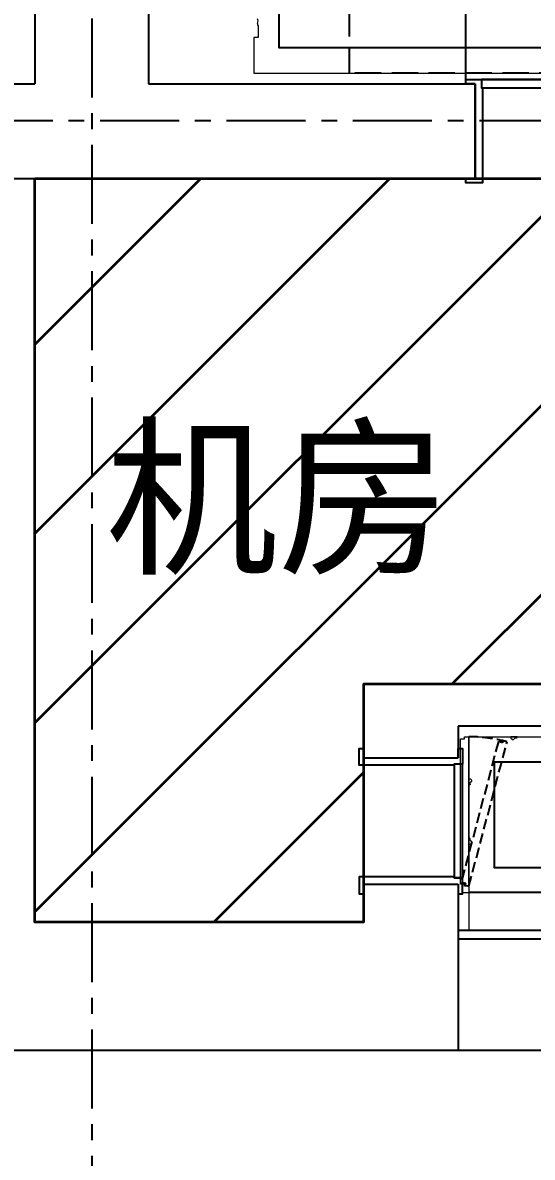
# Model space of a CAD drawing. Header units: millimetres. Extents: x -6033 to 120673, y -816267322945 to 90533.
# Drawn here: x 48032 to 50451, y 61293 to 66680 of the extents above; entities that cross this region are included whole.
import ezdxf
from ezdxf.enums import TextEntityAlignment as Align

# ---------------------------------------------------------------- set-up
doc = ezdxf.new("R2010")
doc.units = ezdxf.units.MM
doc.linetypes.add('I-AR$0$CENTER', pattern=[2, 1.25, -0.25, 0.25, -0.25])
doc.linetypes.add('I-PLAN$0$DASH', pattern=[0.35, 0.25, -0.1])
for name, color, linetype in [('I-AR$0$D-BASE-WALL', 4, 'Continuous'), ('I-AR$0$I-stairs', 2, 'Continuous'), ('I-AR$0$ID-TEXT-HEADING-3', 3, 'Continuous'), ('I-AR$0$I—平面—装饰面层线a', 4, 'Continuous'), ('I-AR$0$I—平面—门', 1, 'Continuous'), ('I-CEILING$0$I-RCP', 2, 'Continuous'), ('I-CEILING$0$I-RCP-AIR', 64, 'Continuous'), ('I-PLAN$0$I-PL-DOOR', 2, 'Continuous'), ('I-PLAN$0$I-PL-FURN', 1, 'I-PLAN$0$DASH')]:
    doc.layers.add(name, color=color, linetype=linetype)
for name, color, linetype, lineweight in [('I-AR$0$GZET_COL_GRID_1-200_轴线', 8, 'I-AR$0$CENTER', 25), ('I-AR$0$I-SCOPE', 252, 'Continuous', 35), ('I-PLAN$0$I-PL-WALL-FHINISH', 73, 'Continuous', 13)]:
    doc.layers.add(name, color=color, linetype=linetype, lineweight=lineweight)
doc.styles.add('I-AR$0$MtXpl_', font='SimSun.ttf')
doc.styles.add('I-CEILING$0$黑体', font='simhei.ttf', dxfattribs={"height": 600})

# ---------------------------------------------------------------- blocks, each defined once
blk = doc.blocks.new('I-AR$0$海龙_1211170131')
at = {"layer": 'I-AR$0$GZET_COL_GRID_1-200_轴线', "ltscale": 300}
for p, q in [((48135, 86275), (48135, 59995)), ((-2225, 65990), (116415, 65990))]:
    blk.add_line(p, q, dxfattribs=at)
blk = doc.blocks.new('*U291')
for points in [[(-1125, 470), (-1170, 470), (-1170, 490), (-1095, 490), (-1095, 450), (-1090, 450), (-1090, 0), (-1170, 0), (-1170, 20), (-1125, 20), (-1125, 470)], [(-355, 470), (-310, 470), (-310, 490), (-385, 490), (-385, 450), (-390, 450), (-390, 0), (-310, 0), (-310, 20), (-355, 20), (-355, 470)]]:
    blk.add_lwpolyline(points)
at = {"color": 1}
blk.add_lwpolyline([(-1095, 450), (-385, 450), (-385, 490), (-1095, 490)], close=True, dxfattribs=at)
blk = doc.blocks.new('*U292')
for points in [[(-1125, 470), (-1170, 470), (-1170, 490), (-1095, 490), (-1095, 450), (-1090, 450), (-1090, 0), (-1170, 0), (-1170, 20), (-1125, 20), (-1125, 470)], [(-525, 470), (-480, 470), (-480, 490), (-555, 490), (-555, 450), (-560, 450), (-560, 0), (-480, 0), (-480, 20), (-525, 20), (-525, 470)]]:
    blk.add_lwpolyline(points)
at = {"color": 1}
blk.add_lwpolyline([(-1095, 450), (-555, 450), (-555, 490), (-1095, 490)], close=True, dxfattribs=at)
blk = doc.blocks.new('I-AR')
at = {"layer": 'I-AR$0$I-SCOPE'}
h = blk.add_hatch(dxfattribs=at)
h.set_pattern_fill('ANSI31', color=256, scale=200)
h.paths.add_polyline_path([(63300, 72640), (66630, 72640), (66630, 70889.4), (90600, 70890), (90600, 66390), (96650, 66390), (96650, 24876.4), (18340, 24876.4), (18340, 66390), (48090, 66390), (48090, 72640), (51400, 72640), (51400, 72649.9), (52869.5, 72649.9), (52869.5, 72640), (55240, 72640), (55240, 72790), (59460, 72790), (59460, 72640), (61830.5, 72640), (61830.5, 72649.9), (63300, 72649.9)], flags=16)
h.paths.add_polyline_path([(7330, 0), (7330, -1770), (11180, -1770), (11180, 0), (18450, 0), (18450, 2900), (27550, 2900), (27550, 18090), (37037.3, 18090), (37037.3, 17350), (96200, 17350), (96200, 18120), (114640, 18120), (114640, 84500), (0, 84500), (0, 0)])
h = blk.add_hatch(dxfattribs=at)
h.set_pattern_fill('ANSI31', color=256, scale=200)
h.paths.add_polyline_path([(48090, 65940), (50970, 65940), (50970, 63540), (49650, 63540), (49650, 62410), (48090, 62410)])
at = {"layer": 'I-AR$0$D-BASE-WALL'}
for p, q in [((48090, 70870), (48090, 66390)), ((48630, 70870), (48630, 66390)), ((18530, 66390), (48090, 66390)), ((48630, 66390), (50180, 66390)), ((50180, 66390), (50180, 65940)), ((10830, 65940), (50180, 65940)), ((48090, 65940), (48090, 62410)), ((50970, 63540), (49650, 63540)), ((49650, 63540), (49650, 63190)), ((51170, 63340), (50100, 63340)), ((50100, 63340), (50100, 63190)), ((49650, 63190), (50100, 63190)), ((49650, 62590), (50100, 62590)), ((49650, 62590), (49650, 62410)), ((50100, 62590), (50100, 61800)), ((48090, 62410), (49650, 62410)), ((50100, 61800), (47620.5, 61800))]:
    blk.add_line(p, q, dxfattribs=at)
at = {"layer": 'I-AR$0$I-SCOPE'}
blk.add_lwpolyline([(48090, 65940), (50970, 65940), (50970, 63540), (49650, 63540), (49650, 62410), (48090, 62410)], close=True, dxfattribs=at)
at = {"layer": 'I-AR$0$I-stairs'}
for p, q in [((50135, 66390), (50135, 67090)), ((50135, 66410), (53295, 66410))]:
    blk.add_line(p, q, dxfattribs=at)
at = {"layer": 'I-AR$0$I—平面—门'}
blk.add_lwpolyline([(50100, 62330), (50730, 62330), (50730, 62370), (50100, 62370)], close=True, dxfattribs=at)
at = {"layer": 'I-AR$0$GZET_COL_GRID_1-200_轴线'}
blk.add_blockref('I-AR$0$海龙_1211170131', (225, 225), dxfattribs=at)
at = {"layer": 'I-AR$0$I—平面—装饰面层线a'}
blk.add_blockref('*U291', (51305, 65920), dxfattribs=at)
at = {"layer": 'I-AR$0$I—平面—装饰面层线a', "rotation": 270}
blk.add_blockref('*U292', (49630, 62065), dxfattribs=at)
at = {"layer": 'I-AR$0$ID-TEXT-HEADING-3', "style": 'I-AR$0$MtXpl_'}
blk.add_text('机房', height=600, dxfattribs=at).set_placement((48425.1, 64123.8))
blk = doc.blocks.new('*U477')
at = {"layer": 'I-PLAN$0$I-PL-WALL-FHINISH'}
blk.add_lwpolyline([(0, 0), (0, 709.9)], dxfattribs=at)
for points in [[(0, 509.9), (8, 509.9, 0.320816), (10.6, 507.2), (10.6, 506.6, -0.466827), (10.6, 495.2), (10.6, 494.6, 0.468154), (5.5, 487.2), (4.8, 486.5, -0.645582), (4.6, 483.2), (4.6, 482.6, 0.415157), (3.3, 479.9), (0, 479.9)], [(0, 200), (8, 200, -0.320816), (10.6, 202.7), (10.6, 203.3, 0.466827), (10.6, 214.7), (10.6, 215.3, -0.468154), (5.5, 222.7), (4.8, 223.3, 0.645582), (4.6, 226.7), (4.6, 227.3, -0.415157), (3.3, 230), (0, 230)]]:
    blk.add_lwpolyline(points, format="xyb", close=True, dxfattribs=at)
blk = doc.blocks.new('*U478')
at = {"layer": 'I-PLAN$0$I-PL-WALL-FHINISH'}
blk.add_lwpolyline([(0, 0), (0, 1065)], dxfattribs=at)
for points in [[(0, 865), (8, 865, 0.320816), (10.6, 862.3), (10.6, 861.7, -0.466827), (10.6, 850.3), (10.6, 849.7, 0.468154), (5.5, 842.3), (4.8, 841.7, -0.645582), (4.6, 838.3), (4.6, 837.7, 0.415157), (3.3, 835), (0, 835)], [(0, 200), (8, 200, -0.320816), (10.6, 202.7), (10.6, 203.3, 0.466827), (10.6, 214.7), (10.6, 215.3, -0.468154), (5.5, 222.7), (4.8, 223.3, 0.645582), (4.6, 226.7), (4.6, 227.3, -0.415157), (3.3, 230), (0, 230)]]:
    blk.add_lwpolyline(points, format="xyb", close=True, dxfattribs=at)
blk = doc.blocks.new('I-PLAN')
at = {"layer": 'I-PLAN$0$I-PL-DOOR', "color": 8, "linetype": 'I-PLAN$0$DASH', "ltscale": 200}
blk.add_lwpolyline([(50113.9, 62600.1), (50133.3, 62594.9), (50130.7, 62585.3), (50150, 62580.1), (50331.2, 63266.1), (50311.9, 63271.3), (50309.3, 63261.7), (50289.9, 63266.8)], close=True, dxfattribs=at)
blk.add_arc((50150, 62590), 700, 75, 90, dxfattribs=at)
at = {"layer": 'I-PLAN$0$I-PL-FURN', "ltscale": 500}
blk.add_lwpolyline([(50784.2, 66440), (49584.2, 66440), (49584.2, 67040), (50784.2, 67040)], close=True, dxfattribs=at)
at = {"layer": 'I-PLAN$0$I-PL-WALL-FHINISH'}
blk.add_lwpolyline([(49145, 66700.4, -0.284819), (49145, 66676.5, -0.623496), (49147, 66671.8, 0.37825), (49150, 66667), (49150, 66610), (49130, 66610), (49130, 66440)], format="xyb", dxfattribs=at)
for points in [[(49130, 66440), (51415, 66440)], [(50120, 62550), (50150, 62550), (50150, 62370)], [(50150, 62580.1), (50150, 62550)]]:
    blk.add_lwpolyline(points, dxfattribs=at)
blk.add_lwpolyline([(50110, 63280), (50130, 63280), (50130, 63290), (50150, 63290), (50150, 62580.1), (50130, 62580.1), (50130, 62590.1), (50110, 62590.1)], close=True, dxfattribs=at)
blk.add_blockref('*U477', (50150, 62580.1), dxfattribs=at)
at = {"layer": 'I-PLAN$0$I-PL-WALL-FHINISH', "rotation": 270}
blk.add_blockref('*U478', (50150, 63290), dxfattribs=at)
blk = doc.blocks.new('I-CEILING')
at = {"layer": 'I-CEILING$0$I-RCP'}
for points in [[(49250, 72170), (65790, 72170), (65790, 66560), (49250, 66560)], [(64515, 62670), (64515, 63170), (63365, 63170), (63365, 65770), (51335, 65770), (51335, 63170), (50270, 63170), (50270, 62670)]]:
    blk.add_lwpolyline(points, close=True, dxfattribs=at)
for points in [[(53200, 62550), (50150, 62550)], [(53250, 61800), (50100, 61800)]]:
    blk.add_lwpolyline(points, dxfattribs=at)
at = {"layer": 'I-CEILING$0$I-RCP-AIR', "style": 'I-CEILING$0$黑体'}
for tag, p in [('R', (61966.4, 71748.9)), ('R', (61966.4, 66925.2)), ('R', (51736.1, 63924.8)), ('R', (62976.1, 63924.8)), ('S', (56433.6, 63065))]:
    blk.add_attdef(tag, text='', height=100, dxfattribs=at).set_placement(p, align=Align.MIDDLE_CENTER)

msp = doc.modelspace()

# ---------------------------------------------------------------- block references
for name in ['I-AR', 'I-PLAN']:
    msp.add_blockref(name, (0, 0))

# ---------------------------------------------------------------- next in the draw order: block references
msp.add_blockref('I-CEILING', (0, 0))

doc.saveas('drawing.dxf')
